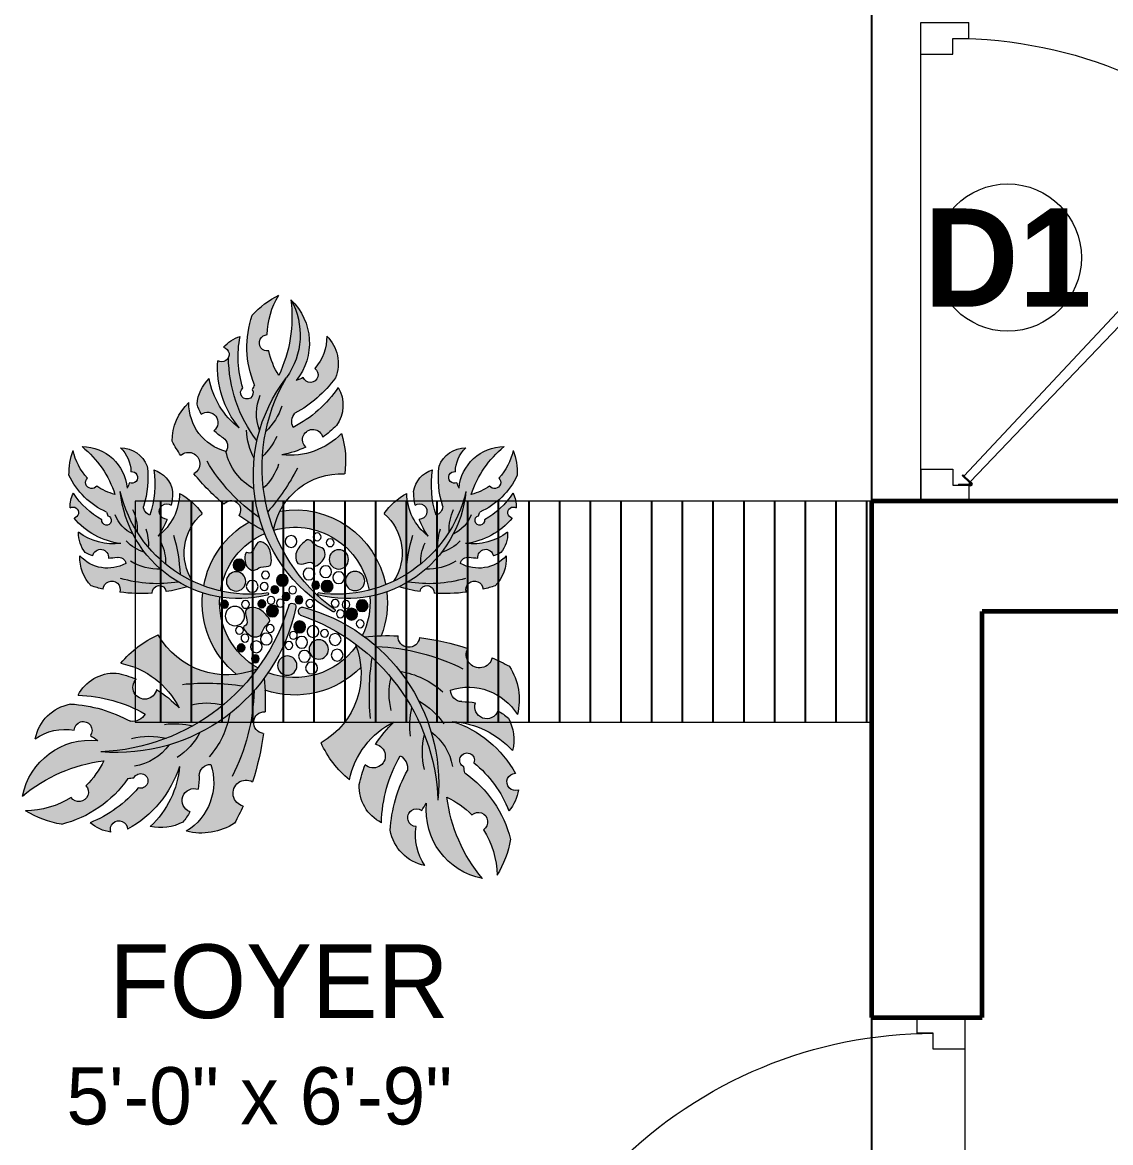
# Model space of a CAD drawing. Header units: feet. Extents: x 109753 to 150441, y 47761 to 75080.
# Drawn here: x 126429 to 126517.6, y 49753.4 to 49844.7 of the extents above; entities that cross this region are included whole.
import ezdxf

# ---------------------------------------------------------------- set-up
doc = ezdxf.new("R2010")
doc.units = ezdxf.units.FT
doc.header["$LTSCALE"] = 50
doc.header["$MEASUREMENT"] = 0
doc.linetypes.add('( Hidden )', pattern=[0.375, 0.25, -0.125])
doc.linetypes.add('ACAD_ISO04W100', pattern=[30, 24, -3, 0, -3])
for name, color, linetype, lineweight in [('A-Furniture', 175, 'Continuous', 0), ('DOORS', 7, 'Continuous', 15), ('TEXT', 181, 'Continuous', 13), ('WALL', 1, 'Continuous', 60)]:
    doc.layers.add(name, color=color, linetype=linetype, lineweight=lineweight)
doc.layers.add('HACTH', color=251, linetype='Continuous')
doc.styles.add('GL_Imperial', font='GOTHIC.TTF', dxfattribs={"height": 8})

# ---------------------------------------------------------------- blocks, each defined once
blk = doc.blocks.new('*U520')
at = {"color": 9, "linetype": '( Hidden )', "lineweight": 0, "ltscale": 5, "true_color": 0xc7c8ca}
blk.add_line((0, 0), (30, 0), dxfattribs=at)
blk.add_arc((1, 2), 28, 0, 90, dxfattribs=at)
at = {"layer": 'DOORS', "color": 1}
for p, q in [((18.942, 21.869), (18.617, 21.564)), ((19.008, 21.89), (18.637, 21.543)), ((18.962, 21.848), (18.942, 21.869)), ((19.542, 21.287), (19.092, 21.883)), ((18.266, 21.196), (18.637, 21.543)), ((18.834, 20.623), (18.268, 21.111)), ((18.291, 21.26), (18.617, 21.564)), ((18.312, 21.238), (18.291, 21.26)), ((19.536, 21.211), (19.223, 20.917)), ((19.455, 21.135), (19.459, 21.13)), ((20.037, 21.183), (19.7, 20.975)), ((20.123, 21.174), (20.117, 21.18)), ((18.905, 20.123), (19.135, 20.446)), ((18.91, 20.624), (19.223, 20.917)), ((18.991, 20.7), (18.995, 20.695)), ((19.076, 20.693), (19.266, 20.871)), ((19.158, 20.615), (19.081, 20.697)), ((19.135, 20.446), (19.14, 20.45)), ((19.143, 20.53), (19.146, 20.527)), ((19.149, 20.607), (19.343, 20.789)), ((19.457, 21.05), (19.266, 20.871)), ((19.538, 20.971), (19.343, 20.789)), ((19.529, 20.963), (19.452, 21.045)), ((19.615, 20.972), (19.618, 20.969)), ((19.7, 20.975), (19.695, 20.97)), ((20.675, 20.501), (20.445, 20.178)), ((20.672, 20.588), (20.678, 20.581)), ((18.909, 20.036), (18.903, 20.042)), ((20.043, 19.653), (20.237, 19.835)), ((20.045, 19.413), (20.357, 19.706)), ((20.051, 19.661), (20.129, 19.578)), ((20.124, 19.574), (20.314, 19.752)), ((20.431, 20.017), (20.237, 19.835)), ((20.505, 19.931), (20.314, 19.752)), ((20.67, 19.999), (20.357, 19.706)), ((20.423, 20.009), (20.5, 19.926)), ((20.437, 20.093), (20.435, 20.097)), ((20.445, 20.178), (20.441, 20.173)), ((20.59, 19.924), (20.585, 19.928)), ((20.747, 20.001), (21.312, 19.513)), ((19.457, 19.45), (19.463, 19.444)), ((19.544, 19.441), (19.881, 19.649)), ((19.881, 19.649), (19.886, 19.654)), ((19.966, 19.652), (19.963, 19.655)), ((20.038, 19.337), (20.488, 18.741)), ((20.125, 19.489), (20.121, 19.493)), ((20.573, 18.733), (20.943, 19.081)), ((20.638, 18.754), (20.964, 19.059)), ((21.314, 19.428), (20.943, 19.081)), ((21.289, 19.364), (20.964, 19.059)), ((21.269, 19.385), (21.289, 19.364)), ((20.618, 18.776), (20.638, 18.754))]:
    blk.add_line(p, q, dxfattribs=at)
at = {"layer": 'DOORS', "color": 8}
for p, q in [((19.429, 21.11), (18.883, 21.773)), ((19.51, 21.187), (18.991, 21.875)), ((19.549, 21.23), (19.04, 21.905)), ((18.89, 20.612), (18.249, 21.165)), ((18.935, 20.648), (18.283, 21.211)), ((19.017, 20.725), (18.391, 21.312)), ((18.605, 21.577), (18.495, 21.474)), ((18.507, 21.461), (18.495, 21.474)), ((19.119, 20.82), (18.515, 21.429)), ((18.605, 21.577), (18.715, 21.68)), ((18.727, 21.667), (18.715, 21.68)), ((19.324, 21.012), (18.759, 21.657)), ((19.988, 21.126), (19.614, 20.901)), ((18.965, 20.168), (19.214, 20.526)), ((19.164, 20.621), (19.087, 20.703)), ((19.182, 20.638), (19.105, 20.72)), ((19.123, 20.315), (19.27, 20.579)), ((19.22, 20.673), (19.143, 20.755)), ((19.278, 20.728), (19.201, 20.81)), ((19.289, 20.471), (19.331, 20.637)), ((19.409, 20.85), (19.332, 20.932)), ((19.467, 20.905), (19.39, 20.987)), ((19.421, 20.595), (19.398, 20.699)), ((19.505, 20.94), (19.428, 21.022)), ((19.532, 20.699), (19.429, 20.728)), ((19.523, 20.957), (19.446, 21.039)), ((19.664, 20.823), (19.496, 20.791)), ((19.83, 20.978), (19.558, 20.848)), ((20.615, 20.455), (20.367, 20.097)), ((19.593, 19.498), (19.967, 19.722)), ((19.75, 19.645), (20.023, 19.775)), ((19.916, 19.801), (20.084, 19.833)), ((20.048, 19.925), (20.151, 19.895)), ((20.058, 19.667), (20.135, 19.584)), ((20.076, 19.684), (20.153, 19.601)), ((20.113, 19.719), (20.191, 19.636)), ((20.159, 20.029), (20.182, 19.924)), ((20.172, 19.773), (20.249, 19.691)), ((20.292, 20.153), (20.249, 19.987)), ((20.302, 19.896), (20.38, 19.814)), ((20.458, 20.308), (20.31, 20.044)), ((20.361, 19.951), (20.438, 19.868)), ((20.398, 19.986), (20.476, 19.903)), ((20.416, 20.003), (20.493, 19.92)), ((20.458, 19.801), (21.065, 19.195)), ((20.563, 19.899), (21.189, 19.311)), ((20.645, 19.975), (21.298, 19.412)), ((20.691, 20.012), (21.331, 19.459)), ((20.031, 19.393), (20.541, 18.718)), ((20.07, 19.437), (20.589, 18.749)), ((20.152, 19.513), (20.698, 18.85)), ((20.254, 19.609), (20.822, 18.967)), ((20.854, 18.956), (20.865, 18.944)), ((20.975, 19.047), (20.865, 18.944)), ((20.975, 19.047), (21.085, 19.15)), ((21.073, 19.162), (21.085, 19.15))]:
    blk.add_line(p, q, dxfattribs=at)
at = {"layer": 'DOORS'}
for p, q in [((0, 3), (0, 0)), ((1, 3), (0, 3)), ((1, 2.368), (1, 3.032)), ((1, 2), (1, 3)), ((1.057, 2.368), (1.057, 3.006)), ((1.611, 2.597), (1.159, 3.049)), ((1.651, 2.638), (1.182, 3.107)), ((29, 2), (29, 3)), ((29, 3), (30, 3)), ((30, 0), (30, 3)), ((1.057, 2.368), (1, 2.368)), ((1.651, 2.638), (1.611, 2.597)), ((2, 2), (1, 2)), ((2, 0), (2, 2)), ((28, 0), (28, 2)), ((28, 2), (29, 2)), ((2, 0), (0, 0)), ((28, 0), (30, 0))]:
    blk.add_line(p, q, dxfattribs=at)
blk.add_lwpolyline([(1.204, 3.085), (20.775, 21.819), (21.361, 21.233), (1.584, 2.705)], dxfattribs=at)
for radius in [0.111, 0.0537]:
    blk.add_circle((1.071, 3.116), radius, dxfattribs=at)
at = {"layer": 'DOORS', "color": 1}
for centre, start, end in [((19.047, 21.848), 37.05764, 133.13402), ((18.305, 21.154), 133.13402, 229.21039), ((19.418, 21.091), 313.13402, 43.13402), ((19.497, 21.252), 313.13402, 37.05764), ((20.076, 21.141), 43.13402, 133.13402), ((18.871, 20.666), 229.21039, 313.13402), ((19.037, 20.734), 223.13402, 313.13402), ((19.188, 20.565), 133.13402, 217.87677), ((19.101, 20.492), 313.13402, 37.87677), ((19.577, 20.929), 48.39126, 133.13402), ((19.656, 21.012), 228.39126, 313.13402), ((20.636, 20.542), 313.13402, 43.13402), ((18.944, 20.081), 133.13402, 223.13402), ((19.925, 19.612), 48.39126, 133.13402), ((20.48, 20.132), 133.13402, 217.87677), ((20.392, 20.058), 313.13402, 37.87677), ((20.544, 19.889), 43.13402, 133.13402), ((20.709, 19.958), 49.21039, 133.13402), ((19.505, 19.483), 223.13402, 313.13402), ((20.004, 19.695), 228.39126, 313.13402), ((20.084, 19.371), 133.13402, 217.05764), ((20.163, 19.532), 133.13402, 223.13402), ((21.275, 19.47), 313.13402, 49.21039), ((20.534, 18.775), 217.05764, 313.13402)]:
    blk.add_arc(centre, 0.0571, start, end, dxfattribs=at)
blk = doc.blocks.new('*U1176')
at = {"color": 9, "linetype": '( Hidden )', "lineweight": 0, "ltscale": 5, "true_color": 0xc7c8ca}
blk.add_line((0, 3), (30, 3), dxfattribs=at)
blk.add_arc((1, 1), 28, 270, 0, dxfattribs=at)
at = {"layer": 'DOORS'}
for p, q in [((0, 0), (0, 3)), ((2, 3), (0, 3)), ((2, 3), (2, 1)), ((28, 3), (28, 1)), ((28, 3), (30, 3)), ((30, 3), (30, 0)), ((1, 1), (1, 0)), ((2, 1), (1, 1)), ((28, 1), (29, 1)), ((29, 1), (29, 0)), ((1.057, 0.632), (1, 0.632)), ((1, 0.632), (1, -0.032)), ((1.057, 0.632), (1.057, -0.006)), ((1.611, 0.403), (1.159, -0.049)), ((1.651, 0.362), (1.182, -0.107)), ((1.651, 0.362), (1.611, 0.403)), ((1, 0), (0, 0)), ((29, 0), (30, 0))]:
    blk.add_line(p, q, dxfattribs=at)
at = {"layer": 'DOORS', "color": 8}
for p, q in [((20.031, -16.393), (20.541, -15.718)), ((20.07, -16.437), (20.589, -15.749)), ((20.152, -16.513), (20.698, -15.85)), ((20.254, -16.609), (20.822, -15.967)), ((20.854, -15.956), (20.865, -15.944)), ((20.975, -16.047), (20.865, -15.944)), ((20.975, -16.047), (21.085, -16.15)), ((19.593, -16.498), (19.967, -16.722)), ((19.75, -16.645), (20.023, -16.775)), ((19.916, -16.801), (20.084, -16.833)), ((20.058, -16.667), (20.135, -16.584)), ((20.076, -16.684), (20.153, -16.601)), ((20.113, -16.719), (20.191, -16.636)), ((20.172, -16.773), (20.249, -16.691)), ((20.302, -16.896), (20.38, -16.814)), ((20.458, -16.801), (21.065, -16.195)), ((20.563, -16.899), (21.189, -16.311)), ((20.645, -16.975), (21.298, -16.412)), ((20.691, -17.012), (21.331, -16.459)), ((21.073, -16.162), (21.085, -16.15)), ((18.965, -17.168), (19.214, -17.526)), ((19.123, -17.315), (19.27, -17.579)), ((19.289, -17.471), (19.331, -17.637)), ((20.048, -16.925), (20.151, -16.895)), ((20.159, -17.029), (20.182, -16.924)), ((20.292, -17.153), (20.249, -16.987)), ((20.458, -17.308), (20.31, -17.044)), ((20.361, -16.951), (20.438, -16.868)), ((20.615, -17.455), (20.367, -17.097)), ((20.398, -16.986), (20.476, -16.903)), ((20.416, -17.003), (20.493, -16.92)), ((18.89, -17.612), (18.249, -18.165)), ((18.935, -17.648), (18.283, -18.211)), ((19.017, -17.725), (18.391, -18.312)), ((19.119, -17.82), (18.515, -18.429)), ((19.324, -18.012), (18.759, -18.657)), ((19.429, -18.11), (18.883, -18.773)), ((19.51, -18.187), (18.991, -18.875)), ((19.549, -18.23), (19.04, -18.905)), ((19.164, -17.621), (19.087, -17.703)), ((19.182, -17.638), (19.105, -17.72)), ((19.22, -17.673), (19.143, -17.755)), ((19.278, -17.728), (19.201, -17.81)), ((19.409, -17.85), (19.332, -17.932)), ((19.467, -17.905), (19.39, -17.987)), ((19.421, -17.595), (19.398, -17.699)), ((19.505, -17.94), (19.428, -18.022)), ((19.532, -17.699), (19.429, -17.728)), ((19.523, -17.957), (19.446, -18.039)), ((19.664, -17.823), (19.496, -17.791)), ((19.83, -17.978), (19.558, -17.848)), ((19.988, -18.126), (19.614, -17.901)), ((18.507, -18.461), (18.495, -18.474)), ((18.605, -18.577), (18.495, -18.474)), ((18.605, -18.577), (18.715, -18.68)), ((18.727, -18.667), (18.715, -18.68))]:
    blk.add_line(p, q, dxfattribs=at)
at = {"layer": 'DOORS', "color": 1}
for p, q in [((20.038, -16.337), (20.488, -15.741)), ((20.573, -15.733), (20.943, -16.081)), ((20.618, -15.776), (20.638, -15.754)), ((20.638, -15.754), (20.964, -16.059)), ((21.314, -16.428), (20.943, -16.081)), ((21.289, -16.364), (20.964, -16.059)), ((19.457, -16.45), (19.463, -16.444)), ((19.544, -16.441), (19.881, -16.649)), ((19.881, -16.649), (19.886, -16.654)), ((19.966, -16.652), (19.963, -16.655)), ((20.043, -16.653), (20.237, -16.835)), ((20.045, -16.413), (20.357, -16.706)), ((20.051, -16.661), (20.129, -16.578)), ((20.125, -16.489), (20.121, -16.493)), ((20.124, -16.574), (20.314, -16.752)), ((20.431, -17.017), (20.237, -16.835)), ((20.505, -16.931), (20.314, -16.752)), ((20.67, -16.999), (20.357, -16.706)), ((20.747, -17.001), (21.312, -16.513)), ((21.269, -16.385), (21.289, -16.364)), ((18.909, -17.036), (18.903, -17.042)), ((18.905, -17.123), (19.135, -17.446)), ((19.135, -17.446), (19.14, -17.45)), ((19.143, -17.53), (19.146, -17.527)), ((20.423, -17.009), (20.5, -16.926)), ((20.437, -17.093), (20.435, -17.097)), ((20.445, -17.178), (20.441, -17.173)), ((20.675, -17.501), (20.445, -17.178)), ((20.59, -16.924), (20.585, -16.928)), ((18.266, -18.196), (18.637, -18.543)), ((18.834, -17.623), (18.268, -18.111)), ((18.312, -18.238), (18.291, -18.26)), ((18.91, -17.624), (19.223, -17.917)), ((18.991, -17.7), (18.995, -17.695)), ((19.076, -17.693), (19.266, -17.871)), ((19.158, -17.615), (19.081, -17.697)), ((19.149, -17.607), (19.343, -17.789)), ((19.536, -18.211), (19.223, -17.917)), ((19.457, -18.05), (19.266, -17.871)), ((19.538, -17.971), (19.343, -17.789)), ((19.529, -17.963), (19.452, -18.045)), ((19.455, -18.135), (19.459, -18.13)), ((19.615, -17.972), (19.618, -17.969)), ((19.7, -17.975), (19.695, -17.97)), ((20.037, -18.183), (19.7, -17.975)), ((20.123, -18.174), (20.117, -18.18)), ((20.672, -17.588), (20.678, -17.581)), ((18.291, -18.26), (18.617, -18.564)), ((18.942, -18.869), (18.617, -18.564)), ((19.008, -18.89), (18.637, -18.543)), ((18.962, -18.848), (18.942, -18.869)), ((19.542, -18.287), (19.092, -18.883))]:
    blk.add_line(p, q, dxfattribs=at)
at = {"layer": 'DOORS'}
blk.add_lwpolyline([(1.204, -0.085), (20.775, -18.819), (21.361, -18.233), (1.584, 0.295)], dxfattribs=at)
for radius in [0.111, 0.0537]:
    blk.add_circle((1.071, -0.116), radius, dxfattribs=at)
at = {"layer": 'DOORS', "color": 1}
for centre, start, end in [((20.534, -15.775), 46.86598, 142.94236), ((19.505, -16.483), 46.86598, 136.86598), ((19.925, -16.612), 226.86598, 311.60874), ((20.004, -16.695), 46.86598, 131.60874), ((20.084, -16.371), 142.94236, 226.86598), ((20.163, -16.532), 136.86598, 226.86598), ((21.275, -16.47), 310.78961, 46.86598), ((18.944, -17.081), 136.86598, 226.86598), ((19.188, -17.565), 142.12323, 226.86598), ((19.101, -17.492), 322.12323, 46.86598), ((20.48, -17.132), 142.12323, 226.86598), ((20.392, -17.058), 322.12323, 46.86598), ((20.544, -16.889), 226.86598, 316.86598), ((20.709, -16.958), 226.86598, 310.78961), ((20.636, -17.542), 316.86598, 46.86598), ((18.305, -18.154), 130.78961, 226.86598), ((18.871, -17.666), 46.86598, 130.78961), ((19.037, -17.734), 46.86598, 136.86598), ((19.418, -18.091), 316.86598, 46.86598), ((19.497, -18.252), 322.94236, 46.86598), ((19.577, -17.929), 226.86598, 311.60874), ((19.656, -18.012), 46.86598, 131.60874), ((20.076, -18.141), 226.86598, 316.86598), ((19.047, -18.848), 226.86598, 322.94236)]:
    blk.add_arc(centre, 0.0571, start, end, dxfattribs=at)
blk = doc.blocks.new('Novo Cashepo')
at = {"lineweight": 5, "ltscale": 0.1}
h = blk.add_hatch(color=75, dxfattribs=at)
h.set_gradient(color1=(108, 164, 86), color2=(79, 120, 63), one_color=1, tint=0.36, name='CYLINDER')
h.paths.add_polyline_path([(0.2827, 0.4266, -0.314907), (0.2643, 0.3891, -0.122145), (0.2167, 0.5593, 0.291545), (0.1604, 0.4626, 0.043027), (0.1756, 0.4118, -1.339402), (0.202, 0.3602, 0.060072), (0.2488, 0.3031, -0.231117), (0.1355, 0.4506, 0.11449), (0.0635, 0.3561, -0.376746), (0.1502, 0.1049, 0.228124), (0.3602, 0.5016, -0.2613), (0.1736, 0.0872, 0.033062), (0.2588, 0.0848, -0.981895), (0.3134, 0.0893, 0.048855), (0.4361, 0.1168, -1.138233), (0.4978, 0.1407, 0.018864), (0.5414, 0.1623, 0.208979), (0.5618, 0.2847, -0.346636), (0.3922, 0.2224, -0.42625), (0.4225, 0.2519, 0.04537), (0.4552, 0.2547, -0.994855), (0.5125, 0.2753, 0.044381), (0.539, 0.2936, 0.18118), (0.5496, 0.3761, -0.18833), (0.3972, 0.3019, 0.191426), (0.5567, 0.4338, -1.174476), (0.5643, 0.4761, 0.140528), (0.5404, 0.529, -0.125367), (0.4517, 0.4068, -2.245001), (0.4262, 0.4175, -0.031976), (0.4282, 0.4328, 0.181425), (0.5443, 0.6013, 0.094503), (0.51, 0.6925, -0.138196), (0.476, 0.5769, -1.074478), (0.4463, 0.5393, -0.088291), (0.3828, 0.4942, -0.144087), (0.473, 0.7006, 0.388768), (0.3315, 0.5094, -0.041945), (0.3192, 0.5282, -1.340573), (0.3051, 0.5692, -0.196063), (0.327, 0.668, 0.307628), (0.2389, 0.5784, 0.111291)])
h = blk.add_hatch(color=75, dxfattribs=at)
h.set_gradient(color1=(108, 164, 86), color2=(102, 154, 81), one_color=1, tint=0.46, name='CYLINDER')
h.paths.add_polyline_path([(-0.0809, 0.1926, 0.033062), (-0.0785, 0.2778, -0.981895), (-0.0829, 0.3324, 0.048855), (-0.1105, 0.4551, -1.138233), (-0.1344, 0.5168, 0.018864), (-0.1559, 0.5604, 0.208979), (-0.2783, 0.5808, -0.346636), (-0.2161, 0.4112, -0.42625), (-0.2455, 0.4415, 0.04537), (-0.2484, 0.4742, -0.994855), (-0.269, 0.5315, 0.044381), (-0.2872, 0.5579, 0.18118), (-0.3697, 0.5686, -0.18833), (-0.2956, 0.4161, 0.191426), (-0.4275, 0.5757, -1.174476), (-0.4698, 0.5832, 0.140528), (-0.5227, 0.5593, -0.125367), (-0.4005, 0.4706, -2.245001), (-0.4112, 0.4452, -0.031976), (-0.4264, 0.4471, 0.181425), (-0.595, 0.5633, 0.094503), (-0.6862, 0.529, -0.138196), (-0.5706, 0.495, -1.074478), (-0.5329, 0.4652, -0.088291), (-0.4878, 0.4018, -0.144087), (-0.6943, 0.4919, 0.388768), (-0.503, 0.3504, -0.041945), (-0.5218, 0.3381, -1.340573), (-0.5628, 0.324, -0.196063), (-0.6617, 0.346, 0.307628), (-0.5721, 0.2579, 0.111291), (-0.4203, 0.3017, -0.314907), (-0.3828, 0.2833, -0.122145), (-0.553, 0.2356, 0.291545), (-0.4562, 0.1793, 0.043027), (-0.4055, 0.1946, -1.339402), (-0.3539, 0.2209, 0.060072), (-0.2968, 0.2677, -0.231117), (-0.4442, 0.1544, 0.11449), (-0.3498, 0.0824, -0.376746), (-0.0985, 0.1691, 0.228124), (-0.4952, 0.3792, -0.2613)])
h = blk.add_hatch(color=35, dxfattribs=at)
h.set_gradient(color1=(166, 115, 84), color2=(109, 75, 55), one_color=1, tint=0.32, name='INVCYLINDER')
h.paths.add_polyline_path([(0.3602, 0.5016, -0.309503), (0.0116, 0.0322, 0.812635), (0.0173, 0.012, 0.364481)])
h = blk.add_hatch(color=35, dxfattribs=at)
h.set_gradient(color1=(166, 115, 84), color2=(109, 75, 55), one_color=1, tint=0.32, name='INVCYLINDER')
h.paths.add_polyline_path([(-0.0186, 0.0079, 0.872708), (-0.0001, 0.0132, 0.378997), (-0.4952, 0.3792, -0.322151)])
h = blk.add_hatch(color=9, dxfattribs=at)
h.set_gradient(color1=(185, 193, 193), color2=(81, 92, 92), one_color=1, tint=0.34, name='CURVED')
h.paths.add_polyline_path([(0.1525, 0.1108, 0.06904), (0.1645, 0.1649, 0.288006), (-0.0787, 0.2226, -0.011646), (-0.0809, 0.1926, -0.009266), (-0.0709, 0.1786, -0.341204)])
h = blk.add_hatch(color=9, dxfattribs=at)
h.set_gradient(color1=(185, 193, 193), color2=(81, 92, 92), one_color=1, tint=0.34, name='CURVED')
h.paths.add_polyline_path([(-0.0966, 0.1665, 0.00155), (-0.0985, 0.1691, 0.067559), (-0.151, 0.1827, 0.253608), (-0.2368, -0.0242, -0.036817), (-0.1935, -0.0138, -0.290631)])
h = blk.add_hatch(color=33, dxfattribs=at)
h.set_gradient(color1=(179, 165, 128), color2=(150, 134, 90), one_color=1, tint=0.47)
h.paths.add_polyline_path([(-0.0466, 0.1604, -1), (0.0024, 0.1604, -1)])
h = blk.add_hatch(color=33, dxfattribs=at)
h.set_gradient(color1=(179, 165, 128), color2=(150, 134, 90), one_color=1, tint=0.47)
h.paths.add_polyline_path([(-0.113, 0.1431, 1), (-0.0932, 0.1431, 1)])
h = blk.add_hatch(color=33, dxfattribs=at)
h.set_gradient(color1=(179, 165, 128), color2=(150, 134, 90), one_color=1, tint=0.47)
h.paths.add_polyline_path([(0.0333, 0.1194, 1), (0.0824, 0.1194, 1)])
h = blk.add_hatch(color=33, dxfattribs=at)
h.set_gradient(color1=(179, 165, 128), color2=(150, 134, 90), one_color=1, tint=0.47)
h.paths.add_polyline_path([(-0.149, 0.1152, 1), (-0.1291, 0.1152, 1)])
h = blk.add_hatch(color=33, dxfattribs=at)
h.set_gradient(color1=(179, 165, 128), color2=(150, 134, 90), one_color=1, tint=0.47)
edge = h.paths.add_edge_path()
edge.add_spline(control_points=[(-0.126, 0.0391), (-0.128, 0.0314), (-0.132, 0.0156), (-0.099, 0.0101), (-0.0817, 0.025), (-0.0594, 0.0483), (-0.0851, 0.062), (-0.0856, 0.0869), (-0.1113, 0.0892), (-0.1235, 0.079), (-0.1379, 0.0613), (-0.1214, 0.0568), (-0.124, 0.0467), (-0.126, 0.0391)], knot_values=[0, 0, 0, 0, 0.020201, 0.040881, 0.075874, 0.093984, 0.117931, 0.138882, 0.158108, 0.177537, 0.194687, 0.200618, 0.219249, 0.219249, 0.219249, 0.219249], degree=3, periodic=0)
h = blk.add_hatch(color=9, dxfattribs=at)
h.set_gradient(color1=(185, 193, 193), color2=(81, 92, 92), one_color=1, tint=0.34, name='CURVED')
h.paths.add_polyline_path([(0.1736, 0.0872, -0.003321), (0.1687, 0.0836, -0.134103), (0.1873, -0.0153, -0.036923), (0.2304, -0.0269, 0.121396), (0.2162, 0.0846, -0.016535)])
h = blk.add_hatch(color=33, dxfattribs=at)
h.set_gradient(color1=(179, 165, 128), color2=(150, 134, 90), one_color=1, tint=0.47)
h.paths.add_polyline_path([(0.0244, 0.0622, 1), (-0.0057, 0.0622, 1)])
h = blk.add_hatch(color=33, dxfattribs=at)
h.set_gradient(color1=(179, 165, 128), color2=(150, 134, 90), one_color=1, tint=0.47)
h.paths.add_polyline_path([(-0.0448, 0.022, 1), (-0.0748, 0.022, 1)])
h = blk.add_hatch(color=33, dxfattribs=at)
h.set_gradient(color1=(179, 165, 128), color2=(150, 134, 90), one_color=1, tint=0.47)
h.paths.add_polyline_path([(0.1562, 0.0298, 1), (0.1262, 0.0298, 1)])
h = blk.add_hatch(color=33, dxfattribs=at)
h.set_gradient(color1=(179, 165, 128), color2=(150, 134, 90), one_color=1, tint=0.47)
h.paths.add_polyline_path([(-0.1713, 0.0047, 1), (-0.1912, 0.0047, 1)])
h = blk.add_hatch(color=35, dxfattribs=at)
h.set_gradient(color1=(166, 115, 84), color2=(109, 75, 55), one_color=1, tint=0.32, name='INVCYLINDER')
h.paths.add_polyline_path([(0.0994, 0.0192, 0.726279), (0.0923, 0.0227, 0.000011), (0.0923, 0.0227, 0.454782), (-0.024, -0.5707, -0.387777)])
h = blk.add_hatch(color=33, dxfattribs=at)
h.set_gradient(color1=(179, 165, 128), color2=(150, 134, 90), one_color=1, tint=0.47)
h.paths.add_polyline_path([(-0.0766, 0.0036, 1), (-0.0965, 0.0036, 1)])
h = blk.add_hatch(color=33, dxfattribs=at)
h.set_gradient(color1=(179, 165, 128), color2=(150, 134, 90), one_color=1, tint=0.47)
h.paths.add_polyline_path([(0.0176, -0.0063, 1), (-0.0023, -0.0063, 1)])
h = blk.add_hatch(color=33, dxfattribs=at)
h.set_gradient(color1=(179, 165, 128), color2=(150, 134, 90), one_color=1, tint=0.47)
h.paths.add_polyline_path([(0.1828, 0.0084, 1), (0.1527, 0.0084, 1)])
h = blk.add_hatch(color=75, dxfattribs=at)
h.set_gradient(color1=(108, 164, 86), color2=(62, 94, 49), one_color=1, tint=0.28, name='CURVED')
h.paths.add_polyline_path([(-0.5633, -0.214, -1.174476), (-0.5734, -0.2402, 0.140528), (-0.5646, -0.277, -0.125367), (-0.4927, -0.2097, -2.245001), (-0.4777, -0.2197, -0.031976), (-0.4809, -0.2292, 0.181425), (-0.5761, -0.3228, 0.094503), (-0.5654, -0.3855, -0.138196), (-0.5293, -0.3156, -1.074478), (-0.5056, -0.2952, -0.088291), (-0.4594, -0.2742, -0.144087), (-0.5427, -0.3952, 0.388768), (-0.4284, -0.2902, -0.041945), (-0.4229, -0.3038, -1.340573), (-0.4189, -0.3318, -0.196063), (-0.4452, -0.3924, 0.307628), (-0.3777, -0.3459, 0.111291), (-0.387, -0.2433, -0.314907), (-0.3706, -0.2216, -0.122145), (-0.3611, -0.3364, 0.291545), (-0.3131, -0.2814, 0.043027), (-0.3166, -0.247, -1.339402), (-0.3271, -0.2108, 0.060072), (-0.35, -0.1684, -0.231117), (-0.2957, -0.2768, 0.11449), (-0.2379, -0.2252, -0.376746), (-0.2623, -0.0537, 0.228124), (-0.4459, -0.2817, -0.2613), (-0.2752, -0.0394, 0.033062), (-0.3295, -0.0274, -0.981895), (-0.365, -0.0235, 0.048855), (-0.4469, -0.026, -1.138233), (-0.4894, -0.0336, 0.018864), (-0.52, -0.042, 0.208979), (-0.5481, -0.1179, -0.346636), (-0.4319, -0.099, -0.42625), (-0.4549, -0.1141, 0.04537), (-0.4762, -0.1119, -0.994855), (-0.5154, -0.118, 0.044381), (-0.5346, -0.1264, 0.18118), (-0.5516, -0.1779, -0.18833), (-0.4449, -0.1493, 0.191426)])
h = blk.add_hatch(color=35, dxfattribs=at)
h.set_gradient(color1=(166, 115, 84), color2=(109, 75, 55), one_color=1, tint=0.32, name='INVCYLINDER')
h.paths.add_polyline_path([(-0.0708, -0.0241, 0.529291), (-0.0712, -0.0189, 0.456534), (-0.4459, -0.2817, -0.387777)])
h = blk.add_hatch(color=33, dxfattribs=at)
h.set_gradient(color1=(179, 165, 128), color2=(150, 134, 90), one_color=1, tint=0.47)
h.paths.add_polyline_path([(-0.0439, -0.0322, 1), (-0.0638, -0.0322, 1)])
h = blk.add_hatch(color=33, dxfattribs=at)
h.set_gradient(color1=(179, 165, 128), color2=(150, 134, 90), one_color=1, tint=0.47)
h.paths.add_polyline_path([(-0.0152, -0.0149, 1), (-0.0351, -0.0149, 1)])
h = blk.add_hatch(color=35, dxfattribs=at)
h.set_gradient(color1=(166, 115, 84), color2=(109, 75, 55), one_color=1, tint=0.32, name='INVCYLINDER')
h.paths.add_polyline_path([(0.4314, -0.2817, 0.456534), (0.0566, -0.0189, 0.529291), (0.0563, -0.0241, -0.387777)])
h = blk.add_hatch(color=33, dxfattribs=at)
h.set_gradient(color1=(179, 165, 128), color2=(150, 134, 90), one_color=1, tint=0.47)
h.paths.add_polyline_path([(0.0939, -0.0406, 1), (0.0639, -0.0406, 1)])
h = blk.add_hatch(color=75, dxfattribs=at)
h.set_gradient(color1=(108, 164, 86), color2=(154, 193, 138), one_color=1, tint=0.65, name='HEMISPHERICAL')
h.paths.add_polyline_path([(0.4174, -0.099, -0.346636), (0.5336, -0.1179, 0.208979), (0.5055, -0.042, 0.018864), (0.4749, -0.0336, -1.138233), (0.4324, -0.026, 0.048855), (0.3504, -0.0235, -0.981895), (0.3149, -0.0274, 0.033062), (0.2607, -0.0394, -0.2613), (0.4314, -0.2817, 0.228124), (0.2478, -0.0537, -0.376746), (0.2234, -0.2252, 0.11449), (0.2812, -0.2768, -0.231117), (0.3355, -0.1684, 0.060072), (0.3126, -0.2108, -1.339402), (0.3021, -0.247, 0.043027), (0.2986, -0.2814, 0.291545), (0.3466, -0.3364, -0.122145), (0.3561, -0.2216, -0.314907), (0.3725, -0.2433, 0.111291), (0.3632, -0.3459, 0.307628), (0.4307, -0.3924, -0.196063), (0.4044, -0.3318, -1.340573), (0.4084, -0.3038, -0.041945), (0.4139, -0.2902, 0.388768), (0.5282, -0.3952, -0.144087), (0.4449, -0.2742, -0.088291), (0.4911, -0.2952, -1.074478), (0.5148, -0.3156, -0.138196), (0.5509, -0.3855, 0.094503), (0.5616, -0.3228, 0.181425), (0.4664, -0.2292, -0.031976), (0.4632, -0.2197, -2.245001), (0.4782, -0.2097, -0.125367), (0.5501, -0.277, 0.140528), (0.5589, -0.2402, -1.174476), (0.5488, -0.214, 0.191426), (0.4304, -0.1493, -0.18833), (0.5371, -0.1779, 0.18118), (0.5201, -0.1264, 0.044381), (0.5009, -0.118, -0.994855), (0.4617, -0.1119, 0.04537), (0.4404, -0.1141, -0.42625)])
h = blk.add_hatch(color=9, dxfattribs=at)
h.set_gradient(color1=(185, 193, 193), color2=(81, 92, 92), one_color=1, tint=0.34, name='CURVED')
h.paths.add_polyline_path([(-0.1917, -0.0292, 0.03292), (-0.2343, -0.0418, 0.221446), (-0.1198, -0.2039, -0.019377), (-0.0822, -0.1825, -0.005069), (-0.0793, -0.175, -0.256969)])
h = blk.add_hatch(color=33, dxfattribs=at)
h.set_gradient(color1=(179, 165, 128), color2=(150, 134, 90), one_color=1, tint=0.47)
h.paths.add_polyline_path([(-0.1275, -0.0533, 1), (-0.1765, -0.0533, 1)])
h = blk.add_hatch(color=9, dxfattribs=at)
h.set_gradient(color1=(185, 193, 193), color2=(81, 92, 92), one_color=1, tint=0.34, name='CURVED')
h.paths.add_polyline_path([(0.1853, -0.0311, -0.449638), (-0.0565, -0.1832, 0.000699), (-0.0569, -0.1844, 0.072477), (-0.0408, -0.2319, 0.40511), (0.2276, -0.0448, 0.032975)])
h = blk.add_hatch(color=33, dxfattribs=at)
h.set_gradient(color1=(179, 165, 128), color2=(150, 134, 90), one_color=1, tint=0.47)
h.paths.add_polyline_path([(-0.0194, -0.0559, 1), (-0.0495, -0.0559, 1)])
h = blk.add_hatch(color=33, dxfattribs=at)
h.set_gradient(color1=(179, 165, 128), color2=(150, 134, 90), one_color=1, tint=0.47)
h.paths.add_polyline_path([(0.0597, -0.0435, 1), (0.0398, -0.0435, 1)])
h = blk.add_hatch(color=33, dxfattribs=at)
h.set_gradient(color1=(179, 165, 128), color2=(150, 134, 90), one_color=1, tint=0.47)
h.paths.add_polyline_path([(0.1743, -0.0543, 1), (0.1253, -0.0543, 1)])
h = blk.add_hatch(color=33, dxfattribs=at)
h.set_gradient(color1=(179, 165, 128), color2=(150, 134, 90), one_color=1, tint=0.47)
h.paths.add_polyline_path([(-0.1294, -0.0948, 1), (-0.1594, -0.0948, 1)])
h = blk.add_hatch(color=33, dxfattribs=at)
h.set_gradient(color1=(179, 165, 128), color2=(150, 134, 90), one_color=1, tint=0.47)
edge = h.paths.add_edge_path()
edge.add_spline(control_points=[(-0.1055, -0.1384), (-0.1019, -0.1456), (-0.0945, -0.16), (-0.0661, -0.1423), (-0.063, -0.1197), (-0.0617, -0.0875), (-0.09, -0.0942), (-0.1068, -0.0758), (-0.1276, -0.0911), (-0.13, -0.1069), (-0.1291, -0.1297), (-0.1137, -0.1221), (-0.1091, -0.1314), (-0.1055, -0.1384)], knot_values=[0, 0, 0, 0, 0.020201, 0.040881, 0.075874, 0.093984, 0.117931, 0.138882, 0.158108, 0.177537, 0.194687, 0.200618, 0.219249, 0.219249, 0.219249, 0.219249], degree=3, periodic=0)
h = blk.add_hatch(color=33, dxfattribs=at)
h.set_gradient(color1=(179, 165, 128), color2=(150, 134, 90), one_color=1, tint=0.47)
h.paths.add_polyline_path([(0.1333, -0.1092, 1), (0.0843, -0.1092, 1)])
h = blk.add_hatch(color=33, dxfattribs=at)
h.set_gradient(color1=(179, 165, 128), color2=(150, 134, 90), one_color=1, tint=0.47)
edge = h.paths.add_edge_path()
edge.add_spline(control_points=[(0.0251, -0.0997), (0.0173, -0.0977), (0.0016, -0.0937), (-0.004, -0.1268), (0.011, -0.1441), (0.0343, -0.1664), (0.0479, -0.1407), (0.0728, -0.1402), (0.0751, -0.1145), (0.0649, -0.1023), (0.0473, -0.0879), (0.0427, -0.1044), (0.0327, -0.1017), (0.0251, -0.0997)], knot_values=[0, 0, 0, 0, 0.020201, 0.040881, 0.075874, 0.093984, 0.117931, 0.138882, 0.158108, 0.177537, 0.194687, 0.200618, 0.219249, 0.219249, 0.219249, 0.219249], degree=3, periodic=0)
h = blk.add_hatch(color=75, dxfattribs=at)
h.set_gradient(color1=(108, 164, 86), color2=(128, 178, 108), one_color=1, tint=0.56, name='CYLINDER')
h.paths.add_polyline_path([(-0.0931, -0.2153, -0.021499), (-0.0822, -0.1825, 0.033062), (-0.1452, -0.2207, -0.981895), (-0.1828, -0.2494, 0.048855), (-0.259, -0.3268, -1.138233), (-0.2927, -0.373, 0.018864), (-0.3143, -0.409, 0.208979), (-0.2718, -0.5074, -0.346636), (-0.1778, -0.383, -0.218356), (-0.1066, -0.288, -0.045186), (-0.0935, -0.2168, -0.00127), (-0.0946, -0.2163, -0.001036)])
h = blk.add_hatch(color=75, dxfattribs=at)
h.set_gradient(color1=(108, 164, 86), color2=(128, 178, 108), one_color=1, tint=0.56, name='CYLINDER')
h.paths.add_polyline_path([(0.1153, -0.4286, 0.11449), (0.1235, -0.3263, -0.376746), (-0.0569, -0.1844, 0.228124), (-0.024, -0.5707, -0.289779), (-0.0128, -0.768, 0.388768), (0.0005, -0.5629, -0.041945), (0.0182, -0.5708, -1.340573), (0.0477, -0.594, -0.196063), (0.0779, -0.676, 0.307628), (0.1, -0.5698, 0.111291), (-0.0028, -0.48, -0.314907), (-0.0069, -0.4442, -0.122145), (0.1072, -0.5455, 0.291545), (0.1029, -0.4489, 0.043027), (0.0681, -0.4192, -1.339402), (0.0248, -0.3941, 0.060072), (-0.0358, -0.3745, -0.231117)])
h = blk.add_hatch(color=75, dxfattribs=at)
h.set_gradient(color1=(108, 164, 86), color2=(128, 178, 108), one_color=1, tint=0.56, name='CYLINDER')
h.paths.add_polyline_path([(-0.186, -0.4185, 0.04537), (-0.2084, -0.4358, -0.994855), (-0.2404, -0.4776, 0.044381), (-0.2511, -0.5032, 0.18118), (-0.2202, -0.5681, -0.18833), (-0.1442, -0.443, 0.191426), (-0.1984, -0.6134, -0.461932), (-0.1711, -0.6221, -0.164855), (-0.099, -0.4106, -0.076989), (-0.1066, -0.288, 0.218356), (-0.1778, -0.383, -0.42625)])
h = blk.add_hatch(color=75, dxfattribs=at)
h.set_gradient(color1=(108, 164, 86), color2=(128, 178, 108), one_color=1, tint=0.56, name='CYLINDER')
h.paths.add_polyline_path([(-0.1111, -0.7292, 0.094503), (-0.0435, -0.7794, -0.138196), (-0.0729, -0.6796, -1.074478), (-0.0689, -0.6383, -0.088291), (-0.0439, -0.5759, -0.144087), (-0.0128, -0.768, 0.289779), (-0.024, -0.5707, -0.111568), (-0.099, -0.4106, 0.164855), (-0.1711, -0.6221, -0.461932), (-0.1841, -0.6476, 0.140528), (-0.142, -0.6749, -0.125367), (-0.1347, -0.5446, -2.245001), (-0.1112, -0.5405, -0.031976), (-0.1055, -0.5525, 0.181425)])
for centre, radius in [((-0.0221, 0.1604), 0.0245), ((0.0395, 0.1667), 0.015), ((-0.1031, 0.1431), 0.00994), ((0.0215, 0.1368), 0.015), ((0.0578, 0.1194), 0.0245), ((0.1044, 0.1338), 0.015), ((-0.1391, 0.1152), 0.00994), ((-0.1006, 0.1127), 0.015), ((-0.0182, 0.1092), 0.00994), ((0.0145, 0.1013), 0.015), ((-0.1296, 0.0906), 0.00994), ((-0.0753, 0.0931), 0.015), ((-0.0066, 0.0836), 0.00994), ((0.0432, 0.0739), 0.015), ((0.0724, 0.0784), 0.00994), ((0.0993, 0.0941), 0.015), ((-0.155, 0.0346), 0.0245), ((-0.1435, 0.0709), 0.00994), ((-0.0657, 0.0663), 0.00994), ((0.0093, 0.0622), 0.015), ((0.1627, 0.0543), 0.00994), ((-0.0598, 0.022), 0.015), ((0.1127, 0.0289), 0.00994), ((0.1412, 0.0298), 0.015), ((-0.1813, 0.0047), 0.00994), ((-0.1282, 0.0051), 0.00994), ((-0.0866, 0.0036), 0.00994), ((-0.0635, -0.0053), 0.00994), ((-0.0398, 0.002), 0.00994), ((0.0077, -0.0063), 0.00994), ((0.0352, 0.0026), 0.00994), ((0.0994, 0.0024), 0.00994), ((0.127, 0.0055), 0.00994), ((0.1678, 0.0084), 0.015), ((-0.1111, -0.0406), 0.015), ((-0.0539, -0.0322), 0.00994), ((-0.0252, -0.0149), 0.00994), ((-0.0085, -0.0314), 0.00994), ((0.0789, -0.0406), 0.015), ((-0.152, -0.0533), 0.0245), ((-0.0806, -0.0403), 0.00994), ((-0.0345, -0.0559), 0.015), ((0.0498, -0.0435), 0.00994), ((0.1084, -0.0629), 0.015), ((0.1498, -0.0543), 0.0245), ((-0.1444, -0.0948), 0.015), ((-0.0774, -0.0694), 0.00994), ((0.0329, -0.0722), 0.015), ((0.0754, -0.0779), 0.015), ((0.1088, -0.1092), 0.0245), ((-0.0125, -0.1547), 0.015), ((0.0867, -0.1514), 0.00994), ((0.0538, -0.1663), 0.00994)]:
    blk.add_circle(centre, radius, dxfattribs=at)
for centre, radius, start, end in [((0.5066, 0.5278), 0.1761, 101.0186, 185.9966), ((0.7787, 0.4442), 0.399, 140.0122, 172.8088), ((0.2879, 0.6951), 0.2222, 327.8752, 359.3481), ((0.2881, 0.557), 0.26, 9.8207, 31.4151), ((0.3489, 0.5584), 0.1118, 101.2825, 169.6799), ((0.4372, 0.5917), 0.134, 145.305, 189.6765), ((0.2616, 0.6719), 0.2914, 304.8613, 345.9935), ((-0.4545, 0.479), 0.1053, 98.3059, 130.3029), ((-0.4492, 0.576), 0.0218, 160.6631, 359.0131), ((-0.5622, 0.33), 0.2802, 17.9062, 61.2534), ((-0.3427, 0.4531), 0.1185, 62.1153, 103.1932), ((-0.2404, 0.4305), 0.1549, 56.9429, 104.1578), ((-0.3548, 0.4565), 0.1459, 341.9118, 58.3844), ((0.5976, 0.5997), 0.3593, 183.393, 208.7944), ((0.306, 0.5466), 0.0226, 92.4292, 305.5449), ((0.4625, 0.557), 0.024, 227.5673, 55.7919), ((-0.5506, 0.307), 0.26, 99.8207, 121.4151), ((-0.6655, 0.2806), 0.2914, 34.8613, 75.9935), ((-0.6357, 0.2751), 0.3059, 39.7257, 68.3087), ((-0.5278, 0.3974), 0.233, 4.6076, 47.2701), ((-0.4269, 0.4422), 0.1813, 29.481, 39.6456), ((-0.7231, 0.2531), 0.6451, 24.1234, 28.4463), ((0.2645, 0.4667), 0.1042, 117.2921, 182.3073), ((0.5836, 0.5703), 0.3671, 181.7055, 209.5612), ((-0.6887, 0.3068), 0.2222, 57.8752, 89.3481), ((-0.2585, 0.5029), 0.0304, 110.1108, 289.5198), ((-0.1264, 0.4844), 0.0334, 103.7865, 298.5822), ((0.4372, 0.5917), 0.134, 208.2976, 217.9049), ((0.2879, 0.6951), 0.2222, 295.3016, 315.484), ((0.2562, 0.6421), 0.3059, 309.7257, 338.3087), ((0.4601, 0.4609), 0.1053, 8.3059, 40.3029), ((-0.4379, 0.7976), 0.399, 230.0122, 262.8088), ((-0.5214, 0.5256), 0.1761, 191.0186, 275.9966), ((-0.5507, 0.4815), 0.024, 317.5673, 145.7919), ((-0.1569, 0.5215), 0.5175, 289.0066, 357.7964), ((-0.1024, 0.4607), 0.4645, 284.942, 5.0453), ((-0.6887, 0.3068), 0.2222, 25.3016, 45.484), ((-0.3944, 0.4531), 0.0186, 205.201, 109.1617), ((-0.4269, 0.4422), 0.1813, 359.2754, 10.1496), ((-0.7231, 0.2531), 0.6451, 7.0576, 18.2453), ((0.4622, 0.5257), 0.3083, 191.8137, 201.6687), ((0.5571, 0.4556), 0.0218, 70.6631, 269.0131), ((-0.4035, 0.5652), 0.1203, 259.0186, 266.3445), ((-0.2163, 0.4404), 0.0293, 181.0153, 270.3634), ((-0.6263, 0.2061), 0.5206, 1.9256, 26.9542), ((0.303, 0.2481), 0.2627, 129.608, 155.7334), ((0.3431, 0.4928), 0.2118, 191.5061, 243.5602), ((0.2467, 0.421), 0.0364, 298.8789, 8.7972), ((0.311, 0.5686), 0.2802, 287.9062, 331.2534), ((0.5463, 0.4099), 0.1203, 169.0186, 176.3445), ((-0.4326, 0.2811), 0.1367, 36.1411, 80.3873), ((0.1964, 0.3899), 0.0302, 280.5489, 133.5686), ((0.5076, 0.3784), 0.1869, 165.9423, 193.4167), ((0.2622, 0.4389), 0.1367, 306.1411, 350.3873), ((0.4341, 0.4007), 0.0186, 115.201, 19.1617), ((-0.4544, -0.0835), 0.4645, 12.0191, 95.0453), ((-0.5151, -0.138), 0.5175, 16.3708, 87.7964), ((-0.4031, 0.2432), 0.1817, 28.6905, 56.0246), ((-0.3847, 0.2462), 0.2195, 9.4944, 41.5537), ((0.3785, 0.5342), 0.233, 274.6076, 317.2701), ((0.4342, 0.349), 0.1185, 332.1153, 13.1932), ((-0.5854, 0.4562), 0.134, 235.305, 279.6765), ((-0.5521, 0.3678), 0.1118, 191.2825, 259.6799), ((-0.5854, 0.4562), 0.134, 298.2976, 307.9049), ((-0.372, 0.5266), 0.1869, 255.9423, 283.4167), ((-0.0362, 0.1811), 0.2014, 337.7465, 60.3213), ((0.4622, 0.5257), 0.3083, 212.4488, 226.1997), ((-0.5402, 0.325), 0.0226, 182.4292, 35.5449), ((-0.3076, 0.5014), 0.1936, 262.3137, 283.7119), ((-0.0802, 0.3051), 0.0274, 95.6708, 273.5772), ((0.4824, 0.3139), 0.1936, 172.3137, 193.7119), ((-0.5933, 0.6166), 0.3593, 273.393, 298.7944), ((-0.4147, 0.2657), 0.0364, 28.8789, 98.7972), ((0.8078, 0.234), 0.6217, 174.4084, 188.6615), ((0.2242, 0.4094), 0.1817, 298.6905, 326.0246), ((0.4375, 0.3611), 0.1459, 251.9118, 328.3844), ((0.4839, 0.2649), 0.0304, 20.1108, 199.5198), ((0.4233, 0.4332), 0.1813, 299.481, 309.6456), ((0.4116, 0.2468), 0.1549, 326.9429, 14.1578), ((-0.5639, 0.6026), 0.3671, 271.7055, 299.5612), ((-0.4865, 0.362), 0.2118, 281.5061, 333.5602), ((-0.5193, 0.4811), 0.3083, 302.4488, 316.1997), ((-0.2254, 0.4264), 0.1711, 255.544, 283.8081), ((-0.7231, 0.2531), 0.6451, 354.6159, 2.1904), ((0.4075, 0.2318), 0.1711, 165.544, 193.8081), ((-0.4604, 0.2834), 0.1042, 207.2921, 272.3073), ((-0.3836, 0.2154), 0.0302, 10.5489, 223.5686), ((-0.003, 0.0001), 0.235, 44.5248, 108.7916), ((0.4215, 0.2226), 0.0293, 91.0153, 180.3634), ((0.4233, 0.4332), 0.1813, 269.2754, 280.1496), ((-0.2276, 0.8267), 0.6217, 264.4084, 278.6615), ((0.2272, 0.3911), 0.2195, 279.4944, 311.5537), ((-0.5193, 0.4811), 0.3083, 281.8137, 291.6687), ((-0.1748, -0.0173), 0.2014, 67.7465, 150.3213), ((-0.003, 0.0001), 0.235, 129.0122, 185.9347), ((-0.003, 0.0001), 0.1909, 35.4554, 110.8148), ((-0.2418, 0.3219), 0.2627, 219.608, 245.7334), ((-0.003, 0.0001), 0.1909, 119.3518, 184.1737), ((0.1872, 0.6326), 0.5206, 271.9256, 296.9542), ((0.4654, 0.1328), 0.0334, 13.7865, 208.5822), ((0.2342, 0.7294), 0.6451, 294.1234, 298.4463), ((0.2862, 0.0866), 0.0274, 5.6708, 183.5772), ((0.2342, 0.7294), 0.6451, 277.0576, 288.2453), ((0.2342, 0.7294), 0.6451, 264.6159, 272.1904), ((-0.003, 0.0001), 0.1909, 355.3819, 25.9338), ((-0.003, 0.0001), 0.235, 353.3979, 21.0844), ((0.0166, 0.0227), 0.0107, 117.5535, 273.9476), ((0.2929, -0.3247), 0.4012, 120.0005, 217.8213), ((0.3609, -0.3433), 0.447, 125.7916, 210.5723), ((-0.0097, 0.0118), 0.00971, 203.8853, 8.3312), ((0.0953, 0.0198), 0.00417, 352.069, 136.0321), ((-0.4677, -0.0325), 0.0217, 182.8615, 17.6572), ((-0.3933, -0.4432), 0.4207, 86.1325, 97.3203), ((-0.1446, -0.3127), 0.3029, 76.2995, 174.1203), ((-0.1172, -0.3583), 0.3375, 82.0906, 166.8713), ((-0.3472, -0.0251), 0.0179, 174.7458, 352.6522), ((-0.3933, -0.4432), 0.4207, 73.6909, 81.2654), ((-0.0727, -0.0216), 0.00315, 308.368, 92.3311), ((0.0582, -0.0216), 0.00315, 87.6689, 231.632), ((0.1027, -0.3583), 0.3375, 13.1287, 97.9094), ((0.1301, -0.3127), 0.3029, 5.8797, 103.7005), ((0.3788, -0.4432), 0.4207, 98.7346, 106.3091), ((0.3327, -0.0251), 0.0179, 187.3478, 5.2542), ((0.3788, -0.4432), 0.4207, 82.6797, 93.8675), ((0.4531, -0.0325), 0.0217, 162.3428, 357.1385), ((-0.4473, -0.1122), 0.101, 136.0179, 183.2328), ((-0.3933, -0.4432), 0.4207, 103.1984, 107.5212), ((-0.3513, -0.387), 0.3395, 81.0006, 106.0292), ((-0.1524, -0.1255), 0.1313, 146.8215, 229.3963), ((-0.003, 0.0001), 0.235, 190.2712, 240.2168), ((-0.003, 0.0001), 0.1909, 188.82, 246.4657), ((-0.003, 0.0001), 0.1909, 253.7485, 350.5904), ((-0.003, 0.0001), 0.235, 260.7676, 348.9809), ((0.1379, -0.1255), 0.1313, 310.6037, 33.1785), ((0.3368, -0.387), 0.3395, 73.9708, 98.9994), ((0.3788, -0.4432), 0.4207, 72.4788, 76.8016), ((0.4328, -0.1122), 0.101, 356.7672, 43.9821), ((-0.3471, -0.2274), 0.1431, 88.5693, 120.6287), ((-0.6994, -0.055), 0.4054, 343.4834, 357.7365), ((0.6849, -0.055), 0.4054, 182.2635, 196.5166), ((0.3325, -0.2274), 0.1431, 59.3713, 91.4307), ((-0.478, -0.1822), 0.0952, 60.9868, 137.4594), ((-0.4958, -0.1149), 0.0199, 189.1858, 8.5947), ((-0.4778, -0.2301), 0.1183, 78.3504, 89.2246), ((-0.4506, -0.0955), 0.0191, 260.0903, 349.4383), ((-0.4428, -0.1031), 0.1116, 334.6189, 2.8831), ((0.4283, -0.1031), 0.1116, 177.1169, 205.3811), ((0.4635, -0.1822), 0.0952, 42.5406, 119.0132), ((0.4361, -0.0955), 0.0191, 190.5617, 279.9097), ((0.4633, -0.2301), 0.1183, 90.7754, 101.6496), ((0.4813, -0.1149), 0.0199, 171.4053, 350.8142), ((-0.4744, -0.1749), 0.0773, 141.1903, 182.2681), ((-0.4778, -0.2301), 0.1183, 108.5559, 118.7205), ((-0.3474, -0.2395), 0.1185, 107.7654, 135.0996), ((-0.5009, -0.1464), 0.1263, 341.3887, 2.7869), ((0.4864, -0.1464), 0.1263, 177.2131, 198.6113), ((0.3329, -0.2395), 0.1185, 44.9004, 72.2346), ((0.4633, -0.2301), 0.1183, 61.2795, 71.4441), ((0.4599, -0.1749), 0.0773, 357.7319, 38.8097), ((-0.4227, -0.3307), 0.1827, 96.9812, 140.3284), ((-0.4616, -0.3003), 0.1519, 83.6826, 126.345), ((-0.5141, -0.2845), 0.2011, 21.5237, 35.2746), ((-0.4338, -0.2782), 0.1381, 0.581, 52.6352), ((0.4193, -0.2782), 0.1381, 127.3648, 179.419), ((0.4996, -0.2845), 0.2011, 144.7254, 158.4763), ((0.4471, -0.3003), 0.1519, 53.655, 96.3174), ((0.4082, -0.3307), 0.1827, 39.6716, 83.0188), ((-0.4807, -0.208), 0.0121, 284.2759, 188.2367), ((-0.3754, -0.2537), 0.0892, 115.216, 159.4623), ((-0.525, -0.1846), 0.1219, 335.0173, 2.4916), ((0.1741, -0.6772), 0.5572, 117.3918, 124.9664), ((0.1141, -0.1526), 0.1739, 190.5225, 273.0973), ((0.5105, -0.1846), 0.1219, 177.5084, 204.9827), ((0.3608, -0.2537), 0.0892, 20.5377, 64.784), ((0.4662, -0.208), 0.0121, 351.7633, 255.7241), ((-0.5662, -0.2279), 0.0142, 239.7381, 78.088), ((-0.3966, -0.3845), 0.1995, 118.8007, 147.3836), ((-0.5537, -0.2), 0.0785, 338.0936, 345.4195), ((-0.3633, -0.2442), 0.0238, 107.9539, 177.8722), ((-0.5974, -0.2981), 0.2394, 350.7805, 18.6362), ((-0.3272, -0.2305), 0.0197, 89.6239, 302.6435), ((-0.3779, -0.1265), 0.1713, 298.683, 324.8084), ((0.1629, -0.585), 0.4497, 124.7016, 149.7302), ((-0.1643, -0.2347), 0.0237, 218.4468, 36.3532), ((-0.003, 0.0001), 0.235, 247.0716, 247.3627), ((0.3634, -0.1265), 0.1713, 215.1916, 241.317), ((0.3127, -0.2305), 0.0197, 237.3565, 90.3761), ((0.5829, -0.2981), 0.2394, 161.3638, 189.2195), ((0.3487, -0.2442), 0.0238, 2.1278, 72.0461), ((0.5392, -0.2), 0.0785, 194.5805, 201.9064), ((0.3821, -0.3845), 0.1995, 32.6164, 61.1993), ((0.5517, -0.2279), 0.0142, 101.912, 300.2619), ((-0.4038, -0.4029), 0.19, 113.9363, 155.0685), ((-0.5048, -0.2433), 0.0687, 177.3808, 209.3779), ((-0.61, -0.3152), 0.2343, 352.4679, 17.8694), ((-0.5141, -0.2845), 0.2011, 0.8887, 10.7437), ((0.1741, -0.6772), 0.5572, 129.8335, 141.0213), ((-0.4741, -0.5856), 0.5369, 27.1843, 41.4375), ((0.4996, -0.2845), 0.2011, 169.2563, 179.1113), ((0.5955, -0.3152), 0.2343, 162.1306, 187.5321), ((0.3893, -0.4029), 0.19, 24.9315, 66.0637), ((0.4903, -0.2433), 0.0687, 330.6221, 2.6192), ((-0.7067, -0.1933), 0.2602, 309.0872, 341.8838), ((-0.4235, -0.4145), 0.1449, 104.3766, 124.559), ((-0.3803, -0.2712), 0.0679, 286.3671, 351.3823), ((0.3657, -0.2712), 0.0679, 188.6177, 253.6329), ((0.4089, -0.4145), 0.1449, 55.441, 75.6234), ((0.6922, -0.1933), 0.2602, 198.1162, 230.9128), ((-0.5429, -0.2804), 0.1149, 270.0936, 355.0715), ((-0.5182, -0.3046), 0.0157, 36.6423, 224.8669), ((-0.5063, -0.3299), 0.0874, 17.3725, 26.9799), ((-0.4167, -0.3172), 0.0148, 261.5041, 114.6198), ((-0.0386, -0.4131), 0.1424, 118.5185, 167.7887), ((-0.1845, -0.3969), 0.1478, 18.3199, 46.584), ((0.4022, -0.3172), 0.0148, 65.3802, 278.4959), ((0.4918, -0.3299), 0.0874, 153.0201, 162.6275), ((0.5283, -0.2804), 0.1149, 184.9285, 269.9064), ((0.5037, -0.3046), 0.0157, 315.1331, 143.3577), ((-0.4065, -0.3261), 0.1696, 178.8957, 200.49), ((-0.4235, -0.4145), 0.1449, 136.9502, 168.4231), ((-0.5063, -0.3299), 0.0874, 314.38, 358.7514), ((-0.2728, -0.352), 0.0288, 226.5625, 61.3582), ((-0.1009, -0.3599), 0.2269, 342.384, 8.5094), ((0.4918, -0.3299), 0.0874, 181.2486, 225.62), ((0.4089, -0.4145), 0.1449, 11.5769, 43.0498), ((0.392, -0.3261), 0.1696, 339.51, 1.1043), ((-0.4456, -0.3195), 0.0729, 270.3575, 338.7549), ((0.0317, -0.4402), 0.157, 151.4664, 178.8006), ((0.4311, -0.3195), 0.0729, 201.2451, 269.6425), ((0.1741, -0.6772), 0.5572, 146.8994, 151.2222), ((-0.1458, -0.5049), 0.126, 104.6878, 181.1604), ((-0.1989, -0.3968), 0.0253, 303.7913, 33.1393), ((-0.2005, -0.4916), 0.1673, 25.0896, 46.4879), ((-0.0156, -0.5563), 0.183, 44.282, 96.3362), ((-0.0868, -0.6359), 0.2663, 65.2247, 78.9756), ((0.0427, -0.413), 0.0261, 133.3249, 346.3445), ((-0.1805, -0.4097), 0.1338, 179.7189, 226.9338), ((-0.1018, -0.5505), 0.1566, 122.0514, 132.9256), ((0.177, -0.6228), 0.3482, 142.4479, 179.8931), ((-0.0868, -0.6359), 0.2663, 44.5897, 54.4447), ((-0.2245, -0.4566), 0.0263, 232.8868, 52.2957), ((-0.022, -0.6029), 0.2012, 127.3836, 170.046), ((0.043, -0.5963), 0.242, 140.6821, 184.0293), ((0.0179, -0.4793), 0.1181, 158.917, 203.1632), ((-0.1886, -0.5502), 0.1614, 18.7183, 46.1926), ((0.0208, -0.4591), 0.0315, 151.6549, 221.5732), ((-0.1541, -0.725), 0.3171, 34.4815, 62.3371), ((0.0293, -0.5006), 0.09, 330.0681, 35.0833), ((-0.1018, -0.5505), 0.1566, 152.2569, 162.4215), ((-0.1505, -0.753), 0.3104, 36.1689, 61.5704), ((-0.1491, -0.4945), 0.1024, 184.8913, 225.9691), ((-0.1248, -0.532), 0.016, 327.9769, 231.9376), ((0.1173, -0.6241), 0.2642, 162.5017, 191.0846), ((0.1272, -0.6483), 0.2517, 157.6373, 198.7695), ((-0.202, -0.5911), 0.1039, 21.7946, 29.1205), ((-0.1181, -0.6582), 0.1521, 313.7946, 38.7725), ((-0.0378, -0.6722), 0.1158, 61.0735, 70.6809), ((0.0364, -0.578), 0.0195, 305.2051, 158.3208), ((0.119, -0.6774), 0.1919, 148.0776, 168.26), ((-0.3547, -0.7247), 0.3446, 352.7882, 25.5848), ((-0.1743, -0.6782), 0.1848, 330.9322, 35.574), ((-0.0378, -0.6722), 0.1158, 358.081, 42.4524), ((0.0108, -0.6067), 0.0965, 314.0585, 22.4559), ((-0.1885, -0.6293), 0.0188, 283.4391, 121.789), ((-0.1155, -0.5878), 0.091, 221.0818, 253.0788), ((-0.0723, -0.6588), 0.0208, 80.3433, 268.5678), ((0.119, -0.6774), 0.1919, 180.6511, 212.1241), ((0.0543, -0.5772), 0.2246, 222.5967, 244.191)]:
    blk.add_arc(centre, radius, start, end, dxfattribs=at)
for points in [[(-0.126, 0.0391), (-0.1267, 0.0189), (-0.1068, 0.0132), (-0.0765, 0.0308), (-0.0665, 0.0459), (-0.0812, 0.0648), (-0.0902, 0.0837), (-0.1092, 0.087), (-0.1253, 0.0762), (-0.1324, 0.0606), (-0.1271, 0.0577), (-0.126, 0.0391)], [(-0.1055, -0.1384), (-0.0926, -0.154), (-0.074, -0.1451), (-0.0628, -0.1119), (-0.0654, -0.094), (-0.0889, -0.0895), (-0.1082, -0.0813), (-0.1246, -0.0913), (-0.1295, -0.1101), (-0.1244, -0.1265), (-0.1187, -0.1252), (-0.1055, -0.1384)], [(0.0251, -0.0997), (0.0049, -0.0991), (-0.0008, -0.119), (0.0167, -0.1493), (0.0318, -0.1592), (0.0508, -0.1446), (0.0697, -0.1356), (0.073, -0.1166), (0.0621, -0.1005), (0.0465, -0.0934), (0.0437, -0.0986), (0.0251, -0.0997)]]:
    blk.add_spline(points, degree=3, dxfattribs=at)

msp = doc.modelspace()

# ---------------------------------------------------------------- hatches: boundary and pattern name
at = {"layer": 'HACTH', "transparency": 33554623}
h = msp.add_hatch(dxfattribs=at)
h.set_pattern_fill('ANSI31', color=256, scale=20, angle=765)
h.set_pattern_definition([(90, (-16779.7518, 162471.5266), (-2.5, 2e-15), [])])
h.paths.add_polyline_path([(126498.155, 49805.688), (126438.155, 49805.688), (126438.155, 49787.688), (126498.155, 49787.688)])

# ---------------------------------------------------------------- linework, layer by layer
at = {"linetype": 'ACAD_ISO04W100', "ltscale": 3}
msp.add_line((126498.155, 48956.274), (126498.155, 50078.747), dxfattribs=at)
at = {"layer": 'A-Furniture'}
msp.add_lwpolyline([(126498.155, 49805.688), (126438.155, 49805.688), (126438.155, 49787.688), (126498.155, 49787.688)], close=True, dxfattribs=at)
at = {"layer": 'TEXT'}
msp.add_circle((126509.237, 49825.529), 6, dxfattribs=at)
at = {"layer": 'WALL'}
for p, q in [((126691.155, 49805.688), (126498.155, 49805.688)), ((126498.155, 49763.629), (126498.155, 49805.688)), ((126507.155, 49763.629), (126507.155, 49796.688)), ((126695.155, 49796.688), (126507.155, 49796.688)), ((126498.155, 49763.629), (126507.155, 49763.629))]:
    msp.add_line(p, q, dxfattribs=at)

# ---------------------------------------------------------------- block references
at = {"xscale": -32.0989893767224, "yscale": 32.0989893767224, "zscale": 32.09898937672235, "rotation": 180}
msp.add_blockref('Novo Cashepo', (126451.257, 49797.436), dxfattribs=at)
at = {"layer": 'WALL', "xscale": -1.299999999999948, "yscale": 1.299999999999948, "zscale": 1.299999999999947, "rotation": 270}
for name, p in [('*U520', (126502.155, 49805.688)), ('*U1176', (126501.855, 49724.629))]:
    msp.add_blockref(name, p, dxfattribs=at)

# ---------------------------------------------------------------- texts
at = {"layer": 'TEXT', "insert": (126509.237, 49825.529), "char_height": 8, "attachment_point": 5, "style": 'GL_Imperial'}
msp.add_mtext_dynamic_manual_height_columns('{\\fStylus BT|b1|i0|c0|p34;D1}', width=9.30583, gutter_width=35, heights=[0], dxfattribs=at)
at = {"layer": 'TEXT', "insert": (126428.281, 49769.574), "char_height": 8, "width": 40.15763, "attachment_point": 1, "style": 'GL_Imperial'}
msp.add_mtext('\\pi7.77698;{\\H0.75x;FOYER\\P\\pi4.27682;\\H0.77778x;5\'-0" x 6\'-9"}', dxfattribs=at)

doc.saveas('drawing.dxf')
